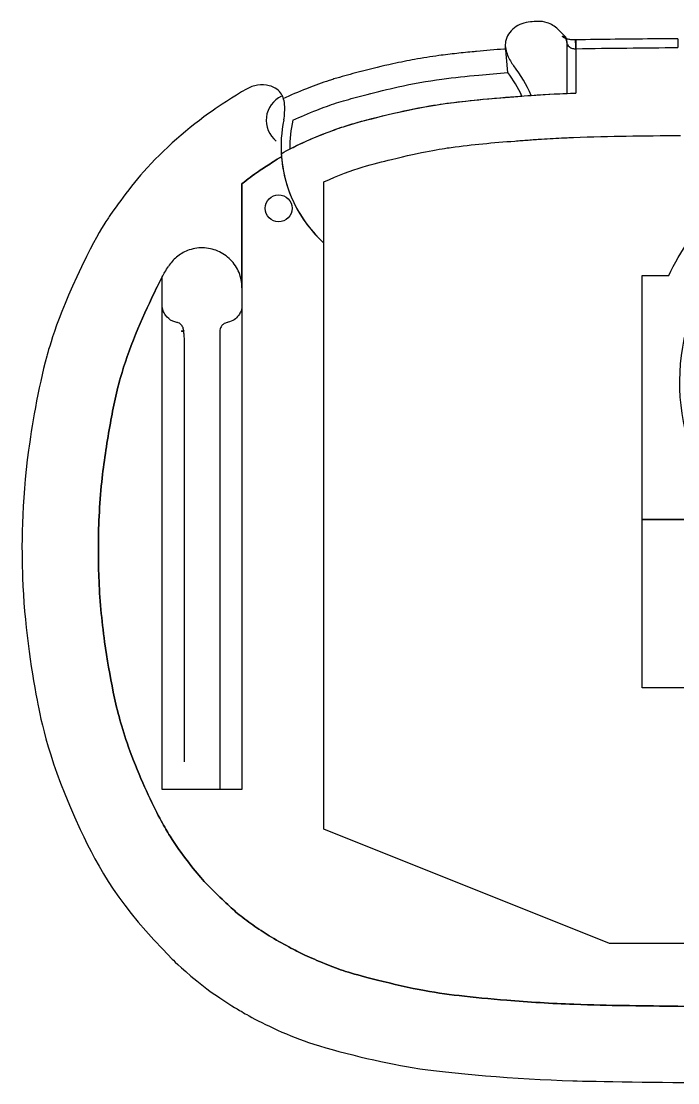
# Model space of a CAD drawing. Header units: inches. Extents: x -3.87 to 3.87, y -2.37 to 2.37.
# Drawn here: x -3.87 to -0.952, y -2.368 to 2.351 of the extents above; entities that cross this region are included whole.
import ezdxf

# ---------------------------------------------------------------- set-up
doc = ezdxf.new("R2010")
doc.units = ezdxf.units.IN
doc.layers.get('0').update_dxf_attribs({"linetype": 'CONTINUOUS'})

msp = doc.modelspace()

# ---------------------------------------------------------------- linework, layer by layer
for p, q in [((-1.4555, 2.285), (-1.4851, 2.3146)), ((-1.4055, 2.2673), (-1.4046, 2.228)), ((-0.9525, 2.2728), (-0.9522, 2.2335)), ((-1.7083, 2.1226), (-1.7177, 2.2403)), ((-1.444, 2.0299), (-1.444, 2.2572)), ((-1.4046, 2.228), (-1.4046, 2.0314)), ((-2.3591, 2.1273), (-2.3608, 2.1269)), ((-2.8892, 1.6282), (-2.8892, -1.0644)), ((-2.8892, 1.1662), (-2.8892, 1.6282)), ((-2.525, 1.3645), (-2.525, 1.6368)), ((-2.525, -1.2414), (-2.525, 1.3645)), ((-3.2436, -1.0644), (-3.2436, 1.2137)), ((-2.9877, 0.9727), (-2.9877, -1.0644)), ((-3.1451, -0.941), (-3.1451, 0.9305)), ((-2.8892, -1.0644), (-3.2436, -1.0644)), ((-1.2552, -1.7496), (-2.525, -1.2414)), ((1.081, -1.7496), (-1.2552, -1.7496))]:
    msp.add_line(p, q)
for points in [[(0.9272, 0.9107, -0.389301), (1.0416, 1.0903, -0.078897), (1.0969, 0.7503), (1.0969, 0.1358), (0.9118, 0.1358, -0.53447), (-0.9148, 0.1358), (-1.1109, 0.1358), (-1.1109, 1.2196), (-0.9926, 1.2196, -0.041569), (-0.9007, 1.3771), (-0.9007, 1.5963), (-0.697, 1.5963, -0.258398), (0.3501, 1.7868, -0.389301), (0.1697, 1.6737, 3.19612)], [(-1.1109, -0.6131), (-1.1109, 0.1358), (-0.9148, 0.1358, 0.53447), (0.9118, 0.1358), (1.0969, 0.1358), (1.0969, -0.6131)]]:
    msp.add_lwpolyline(points, format="xyb", close=True)
msp.add_circle((-2.7265, 1.519), 0.06)
for centre, radius, start, end in [((-1.4833, 2.2572), 0.0394, 0, 45), ((-2.1365, 1.794), 0.5791, 23.0648, 38.215), ((-2.1365, 1.794), 0.5398, 24.5094, 37.501), ((-2.6636, 1.9101), 0.1181, 114.67, 231.7421), ((-2.1365, 1.794), 0.5791, 168.2805, 184.5159), ((-2.1365, 1.794), 0.5398, 167.581, 181.1991), ((-2.1365, 1.794), 0.5791, 183.2088, 227.8631), ((-2.1365, 1.794), 0.5791, 184.5159, 227.8631)]:
    msp.add_arc(centre, radius, start, end)
for centre, major_axis, ratio, start_param, end_param in [((-1.4825, 2.2502), (0.0345, 0.0189), 0.955342, 5.762238, 6.908721), ((-1.4062, 2.2279), (-0.0009, 0.0394), 0.020321, 4.711912, 6.30531), ((-3.1746, 0.974), (0.0275, 0.0024), 0.036655, 5.317963, 6.613948), ((-3.1746, 0.974), (0.0275, 0.0024), 0.036655, 5.317963, 6.613948), ((-3.1744, 0.9727), (0.0275, 0.0022), 0.054654, 5.315731, 6.60415), ((-3.1744, 0.9727), (0.0275, 0.0022), 0.054654, 5.315731, 6.60415)]:
    msp.add_ellipse(centre, major_axis=major_axis, ratio=ratio, start_param=start_param, end_param=end_param)
for points, knots in [([(-1.6071, 2.3476), (-1.6204, 2.3468), (-1.6334, 2.3439), (-1.6574, 2.3348), (-1.6684, 2.3287), (-1.6886, 2.3132), (-1.6978, 2.3036), (-1.7099, 2.2846), (-1.7153, 2.2737), (-1.7191, 2.2514), (-1.7192, 2.2429), (-1.7171, 2.2244), (-1.7144, 2.2146), (-1.7049, 2.189), (-1.6956, 2.172), (-1.6857, 2.1579)], [-0.8054927, -0.8054927, -0.8054927, -0.8054927, -0.6589632, -0.6589632, -0.5214723, -0.5214723, -0.3769336, -0.3769336, -0.2712665, -0.2712665, -0.2064067, -0.2064067, -0.1312136, -0.1312136, 0, 0, 0, 0]), ([(-1.4851, 2.3146), (-1.4918, 2.3213), (-1.4993, 2.3273), (-1.5153, 2.3372), (-1.5238, 2.3412), (-1.5463, 2.3486), (-1.5605, 2.3505), (-1.5747, 2.3497)], [-0.2519849, -0.2519849, -0.2519849, -0.2519849, -0.1798192, -0.1798192, -0.1084999, -0.1084999, 0, 0, 0, 0]), ([(-1.4277, 2.2684), (-1.433, 2.2691), (-1.4381, 2.2701), (-1.4472, 2.2726), (-1.4513, 2.274), (-1.4589, 2.2776), (-1.462, 2.2797), (-1.4647, 2.2828), (-1.4652, 2.2839), (-1.4651, 2.2848)], [-0.2184546, -0.2184546, -0.2184546, -0.2184546, -0.1643013, -0.1643013, -0.110139, -0.110139, -0.0423612, -0.0423612, 0, 0, 0, 0]), ([(-1.4071, 2.2673), (-1.4107, 2.2672), (-1.4142, 2.2672), (-1.4211, 2.2676), (-1.4245, 2.2679), (-1.4277, 2.2684)], [-0.28588831, -0.28588831, -0.28588831, -0.28588831, -0.25168679, -0.25168679, -0.21845463, -0.21845463, -0.21845463, -0.21845463]), ([(-1.1307, 2.2713), (-1.1468, 2.2712), (-1.1628, 2.271), (-1.1961, 2.2707), (-1.2133, 2.2705), (-1.2306, 2.2703)], [-0.6967323, -0.6967323, -0.6967323, -0.6967323, -0.5745198, -0.5745198, -0.4432456, -0.4432456, -0.4432456, -0.4432456]), ([(-1.7251, 2.2268), (-1.7655, 2.2235), (-1.8059, 2.22), (-1.8497, 2.2158), (-1.8532, 2.2155), (-1.8566, 2.2152)], [-2.4777938, -2.4777938, -2.4777938, -2.4777938, -2.1720815, -2.1720815, -2.1461751, -2.1461751, -2.1461751, -2.1461751]), ([(-1.4435, 2.2502), (-1.4431, 2.2487), (-1.4425, 2.2472), (-1.44, 2.243), (-1.4379, 2.2405), (-1.433, 2.2362), (-1.4305, 2.2344), (-1.4231, 2.2305), (-1.4178, 2.2287), (-1.4099, 2.2279), (-1.4076, 2.2278), (-1.4054, 2.2279)], [0, 0, 0, 0, 0.0423612, 0.0423612, 0.110139, 0.110139, 0.1643013, 0.1643013, 0.2516868, 0.2516868, 0.2858883, 0.2858883, 0.2858883, 0.2858883]), ([(-1.4046, 2.228), (-1.3292, 2.2298), (-1.2538, 2.2307), (-1.103, 2.2323), (-1.0276, 2.233), (-0.9522, 2.2335)], [0, 0, 0, 0, 0.57452, 0.57452, 1.14904, 1.14904, 1.14904, 1.14904]), ([(-1.4046, 2.228), (-1.3292, 2.2298), (-1.2538, 2.2307), (-1.103, 2.2323), (-1.0276, 2.233), (-0.9522, 2.2335)], [0, 0, 0, 0, 0.57452, 0.57452, 1.14904, 1.14904, 1.14904, 1.14904]), ([(-2.1679, 2.1718), (-2.1848, 2.1683), (-2.2016, 2.1648), (-2.2657, 2.1506), (-2.3125, 2.1393), (-2.3591, 2.1273)], [-1.3756742, -1.3756742, -1.3756742, -1.3756742, -1.2494648, -1.2494648, -0.8910306, -0.8910306, -0.8910306, -0.8910306]), ([(-1.935, 2.2073), (-1.9612, 2.2044), (-1.9877, 2.2013), (-2.0501, 2.1928), (-2.0862, 2.1872), (-2.1219, 2.1807)], [-1.949635, -1.949635, -1.949635, -1.949635, -1.753489, -1.753489, -1.4892583, -1.4892583, -1.4892583, -1.4892583]), ([(-2.6636, 1.9101), (-2.6286, 1.9262), (-2.593, 1.9413), (-2.5571, 1.9555), (-2.5281, 1.9668), (-2.4989, 1.9777), (-2.4692, 1.9872), (-2.4551, 1.9917), (-2.441, 1.9959), (-2.4267, 2), (-2.3956, 2.0091), (-2.3643, 2.0174), (-2.3329, 2.0255), (-2.2873, 2.0372), (-2.2416, 2.0483), (-2.131, 2.0727), (-2.0659, 2.0846), (-1.9459, 2.1008), (-1.8912, 2.1063), (-1.7938, 2.1155), (-1.751, 2.1192), (-1.7083, 2.1226)], [0, 0, 0, 0, 0.294147, 0.294147, 0.294147, 0.531503, 0.531503, 0.531503, 0.64418, 0.64418, 0.64418, 0.891031, 0.891031, 0.891031, 1.249465, 1.249465, 1.753489, 1.753489, 2.172081, 2.172081, 2.49893, 2.49893, 2.49893, 2.49893]), ([(-2.6636, 1.9101), (-2.6286, 1.9262), (-2.593, 1.9413), (-2.5571, 1.9555), (-2.5281, 1.9668), (-2.4989, 1.9777), (-2.4692, 1.9872), (-2.4551, 1.9917), (-2.441, 1.9959), (-2.4267, 2), (-2.3956, 2.0091), (-2.3643, 2.0174), (-2.3329, 2.0255), (-2.2873, 2.0372), (-2.2416, 2.0483), (-2.131, 2.0727), (-2.0659, 2.0846), (-1.9459, 2.1008), (-1.8912, 2.1063), (-1.7938, 2.1155), (-1.751, 2.1192), (-1.7083, 2.1226)], [0, 0, 0, 0, 0.294147, 0.294147, 0.294147, 0.531503, 0.531503, 0.531503, 0.64418, 0.64418, 0.64418, 0.891031, 0.891031, 0.891031, 1.249465, 1.249465, 1.753489, 1.753489, 2.172081, 2.172081, 2.49893, 2.49893, 2.49893, 2.49893]), ([(-2.8694, 2.049), (-2.9261, 2.0165), (-2.999, 1.9675), (-3.1253, 1.8795), (-3.2389, 1.7802), (-3.3974, 1.6015), (-3.4743, 1.4899), (-3.5076, 1.4405), (-3.5348, 1.397), (-3.7058, 1.0532), (-3.7497, 0.8883), (-3.795, 0.7233), (-3.8261, 0.5314), (-3.8705, 0.21), (-3.8692, 0.0013), (-3.8576, -0.3203), (-3.8273, -0.5252), (-3.7829, -0.7571), (-3.75, -0.9371), (-3.5266, -1.4169), (-3.434, -1.5831), (-3.1908, -1.8265), (-3.1458, -1.8731), (-2.9851, -1.9969), (-2.898, -2.0477), (-2.8149, -2.0956), (-2.696, -2.1544), (-2.4701, -2.2296), (-2.2634, -2.2797), (-1.9618, -2.3272), (-1.6716, -2.3515), (-1.335, -2.3616), (-1.0052, -2.3673), (-0.6335, -2.3665), (-0.4601, -2.3666), (-0.1191, -2.3653), (0.393, -2.3664), (0.6937, -2.3668), (0.7579, -2.3679), (1.0073, -2.3656), (1.2033, -2.3632), (1.4738, -2.3571), (1.6007, -2.3488), (1.999, -2.3155), (2.0629, -2.3041), (2.2018, -2.2806), (2.4346, -2.2275), (2.5627, -2.1842), (2.6263, -2.1632), (2.7541, -2.1054), (2.8064, -2.0808), (3.0526, -1.9434), (3.1398, -1.863), (3.1927, -1.815), (3.2457, -1.7662), (3.3148, -1.6949), (3.3925, -1.5999), (3.4446, -1.535), (3.4792, -1.4817), (3.5191, -1.4174), (3.5408, -1.3849), (3.7245, -0.9875), (3.7631, -0.8539), (3.8032, -0.648), (3.8193, -0.5509), (3.8474, -0.366), (3.8692, -0.1973), (3.8651, 0.0598)], [-303.940134, -303.940134, -303.940134, -303.940134, -303.755107, -303.755107, -302.706774, -302.706774, -301.856598, -301.856598, -300.337403, -300.337403, -296.201491, -296.201491, -274.598803, -274.598803, -216.867064, -216.867064, -125.952774, -125.952774, -68.822384, -68.822384, -35.974633, -35.974633, -34.795819, -34.795819, -33.764311, -33.764311, -31.909208, -31.909208, -29.650816, -29.650816, -26.716435, -26.716435, -25.749493, -25.749493, -24.915729, -24.915729, -24.123398, -24.123398, -23.453316, -23.453316, -23.043934, -23.043934, -22.421672, -22.421672, -21.220516, -21.220516, -17.964147, -17.964147, -17.184067, -17.184067, -16.837757, -16.837757, -15.896273, -15.896273, -14.641696, -14.641696, -12.889511, -12.889511, -7.465968, -7.465968, -6.463155, -6.463155, -4.761557, -4.761557, -3.960159, -3.960159, -2.50008, -2.50008, -2.50008, -2.50008]), ([(-2.7024, 1.918), (-2.6998, 1.9342), (-2.6986, 1.9531), (-2.6998, 1.984), (-2.7016, 1.9949), (-2.7062, 2.0117), (-2.7093, 2.0194), (-2.7189, 2.0352), (-2.7258, 2.0426), (-2.7442, 2.0559), (-2.7559, 2.061), (-2.784, 2.0681), (-2.8017, 2.069), (-2.8372, 2.0636), (-2.8541, 2.0578), (-2.8694, 2.049)], [-0.7025272, -0.7025272, -0.7025272, -0.7025272, -0.6152073, -0.6152073, -0.5385383, -0.5385383, -0.4676441, -0.4676441, -0.380813, -0.380813, -0.2739551, -0.2739551, -0.1343126, -0.1343126, 0, 0, 0, 0]), ([(-2.7147, 1.7616), (-2.6563, 1.7957), (-2.5876, 1.8254), (-2.4565, 1.8777), (-2.3981, 1.8956), (-2.1091, 1.9695), (-1.9998, 1.983), (-1.8451, 2.0035), (-1.6763, 2.0159), (-1.6037, 2.0209)], [0, 0, 0, 0, 0.515559, 0.515559, 1.155589, 1.155589, 2.656326, 2.656326, 9.131081, 9.131081, 9.131081, 9.131081]), ([(-2.6761, 1.7827), (-2.6421, 1.8002), (-2.585, 1.8278), (-2.4633, 1.874), (-2.403, 1.8957), (-2.1248, 1.9636), (-2.0312, 1.9795), (-1.8584, 2.0008), (-1.7381, 2.0111), (-1.6454, 2.0179)], [0.0470214, 0.0470214, 0.0470214, 0.0470214, 0.2524973, 0.2524973, 0.3460802, 0.3460802, 0.4403525, 0.4403525, 0.5396164, 0.5396164, 0.5396164, 0.5396164]), ([(-1.4164, 1.834), (-1.3376, 1.8371), (-1.2469, 1.8389), (-1.1033, 1.8413), (-1.0184, 1.8425), (-0.94, 1.8432)], [0, 0, 0, 0, 0.600809, 0.600809, 1.33263, 1.33263, 1.33263, 1.33263]), ([(-2.525, 1.6368), (-2.394, 1.6963), (-2.3011, 1.7178), (-2.0864, 1.7705), (-2.0032, 1.7836), (-1.8655, 1.8029), (-1.7707, 1.8106), (-1.6761, 1.8181)], [0.110064, 0.110064, 0.110064, 0.110064, 1.281273, 1.281273, 3.424281, 3.424281, 8.034871, 8.034871, 8.034871, 8.034871]), ([(-1.6761, 1.8181), (-1.6663, 1.8189), (-1.6565, 1.8197), (-1.6369, 1.8212), (-1.627, 1.8219), (-1.6172, 1.8226)], [0, 0, 0, 0, 0.0748711, 0.0748711, 0.1499881, 0.1499881, 0.1499881, 0.1499881]), ([(-1.6172, 1.8226), (-1.6074, 1.8233), (-1.5975, 1.824), (-1.5779, 1.8253), (-1.5681, 1.826), (-1.5583, 1.8266)], [0, 0, 0, 0, 0.0751592, 0.0751592, 0.1499546, 0.1499546, 0.1499546, 0.1499546]), ([(-1.5583, 1.8266), (-1.541, 1.8277), (-1.5237, 1.8288), (-1.4892, 1.8307), (-1.4727, 1.8315), (-1.4558, 1.8323)], [0, 0, 0, 0, 0.1317573, 0.1317573, 0.263093, 0.263093, 0.263093, 0.263093]), ([(-1.4558, 1.8323), (-1.4538, 1.8324), (-1.4518, 1.8325), (-1.4479, 1.8327), (-1.4459, 1.8327), (-1.444, 1.8328)], [0, 0, 0, 0, 0.01502306, 0.01502306, 0.03003094, 0.03003094, 0.03003094, 0.03003094]), ([(-1.444, 1.8328), (-1.4394, 1.833), (-1.4348, 1.8332), (-1.4256, 1.8336), (-1.421, 1.8338), (-1.4164, 1.834)], [0, 0, 0, 0, 0.03505748, 0.03505748, 0.07006542, 0.07006542, 0.07006542, 0.07006542]), ([(-2.7138, 1.7484), (-2.7261, 1.7411), (-2.7385, 1.7334), (-2.7509, 1.7255), (-2.7718, 1.7123), (-2.7891, 1.7011), (-2.8081, 1.6882), (-2.8298, 1.6736), (-2.8562, 1.6544), (-2.8801, 1.6355), (-2.8832, 1.633), (-2.8862, 1.6306), (-2.8892, 1.6282)], [-0.11118845, -0.11118845, -0.11118845, -0.11118845, -0.10694559, -0.10694559, -0.10694559, -0.09984326, -0.09984326, -0.09984326, -0.09168649, -0.09168649, -0.09168649, -0.09062548, -0.09062548, -0.09062548, -0.09062548]), ([(-2.8892, 1.6282), (-2.8862, 1.6306), (-2.8832, 1.633), (-2.8801, 1.6355), (-2.8562, 1.6544), (-2.8298, 1.6736), (-2.8081, 1.6882), (-2.7891, 1.7011), (-2.7718, 1.7123), (-2.7509, 1.7255), (-2.7385, 1.7334), (-2.7261, 1.7411), (-2.7138, 1.7484)], [0.09062548, 0.09062548, 0.09062548, 0.09062548, 0.09168649, 0.09168649, 0.09168649, 0.09984326, 0.09984326, 0.09984326, 0.10694559, 0.10694559, 0.10694559, 0.11118845, 0.11118845, 0.11118845, 0.11118845]), ([(-2.8892, 1.1662), (-2.8892, 1.1892), (-2.8937, 1.2121), (-2.9113, 1.2548), (-2.9241, 1.2742), (-2.9565, 1.307), (-2.9758, 1.3201), (-3.0182, 1.3382), (-3.041, 1.343), (-3.0871, 1.3436), (-3.1101, 1.3394), (-3.149, 1.324), (-3.1653, 1.3144), (-3.1942, 1.2903), (-3.2066, 1.2761), (-3.2166, 1.2601)], [0, 0, 0, 0, 0.17579, 0.17579, 0.35158, 0.35158, 0.52737, 0.52737, 0.70316, 0.70316, 0.87895, 0.87895, 1.022235, 1.022235, 1.16552, 1.16552, 1.16552, 1.16552]), ([(-3.2436, 1.2137), (-3.2394, 1.2213), (-3.2355, 1.2284), (-3.2316, 1.2352), (-3.2267, 1.2437), (-3.2217, 1.2519), (-3.2166, 1.2601)], [0.052414404, 0.052414404, 0.052414404, 0.052414404, 0.054144108, 0.054144108, 0.054144108, 0.056320164, 0.056320164, 0.056320164, 0.056320164]), ([(-3.2436, 1.2137), (-3.2549, 1.1927), (-3.2673, 1.1681), (-3.2823, 1.1369), (-3.306, 1.0878), (-3.3353, 1.0238), (-3.362, 0.9585), (-3.389, 0.8923), (-3.4122, 0.8265), (-3.4292, 0.7663), (-3.4505, 0.6909), (-3.4639, 0.6221), (-3.4767, 0.5498), (-3.4907, 0.4709), (-3.5036, 0.3876), (-3.5126, 0.3039), (-3.5235, 0.201), (-3.5276, 0.0999), (-3.5276, 0)], [-0.0524144, -0.0524144, -0.0524144, -0.0524144, -0.04766578, -0.04766578, -0.04766578, -0.04016709, -0.04016709, -0.04016709, -0.03257091, -0.03257091, -0.03257091, -0.02308339, -0.02308339, -0.02308339, -0.01273123, -0.01273123, -0.01273123, 0, 0, 0, 0]), ([(-3.5276, 0), (-3.5276, 0.0999), (-3.5235, 0.201), (-3.5126, 0.3039), (-3.5036, 0.3876), (-3.4907, 0.4709), (-3.4767, 0.5498), (-3.4639, 0.6221), (-3.4505, 0.6909), (-3.4292, 0.7663), (-3.4122, 0.8265), (-3.389, 0.8923), (-3.362, 0.9585), (-3.3353, 1.0238), (-3.306, 1.0878), (-3.2823, 1.1369), (-3.2673, 1.1681), (-3.2549, 1.1927), (-3.2436, 1.2137)], [0, 0, 0, 0, 0.01273123, 0.01273123, 0.01273123, 0.02308339, 0.02308339, 0.02308339, 0.03257091, 0.03257091, 0.03257091, 0.04016709, 0.04016709, 0.04016709, 0.04766578, 0.04766578, 0.04766578, 0.0524144, 0.0524144, 0.0524144, 0.0524144]), ([(-3.1785, 1.0116), (-3.1851, 1.0128), (-3.1913, 1.0148), (-3.2102, 1.0232), (-3.2211, 1.0325), (-3.2289, 1.0433), (-3.2336, 1.05), (-3.2373, 1.0574), (-3.2423, 1.0729), (-3.2436, 1.081), (-3.2436, 1.0892)], [0.0614342, 0.0614342, 0.0614342, 0.0614342, 0.1469879, 0.1469879, 0.3441562, 0.3441562, 0.3441562, 0.4663587, 0.4663587, 0.5895587, 0.5895587, 0.5895587, 0.5895587]), ([(-2.8892, 1.0892), (-2.8892, 1.0804), (-2.8907, 1.0716), (-2.8961, 1.0561), (-2.8997, 1.0493), (-2.9041, 1.0431), (-2.9096, 1.0355), (-2.9165, 1.0289), (-2.9322, 1.0184), (-2.9413, 1.0144), (-2.9525, 1.012), (-2.9537, 1.0117), (-2.9549, 1.0115)], [-0.0010492, -0.0010492, -0.0010492, -0.0010492, 0.1063118, 0.1063118, 0.1997437, 0.1997437, 0.1997437, 0.3157755, 0.3157755, 0.4315624, 0.4315624, 0.4448158, 0.4448158, 0.4448158, 0.4448158]), ([(-3.1486, 0.9767), (-3.1487, 0.9779), (-3.1489, 0.9791), (-3.15, 0.986), (-3.1522, 0.9914), (-3.1575, 0.9995), (-3.1602, 1.0024), (-3.1661, 1.007), (-3.1692, 1.0087), (-3.1744, 1.0107), (-3.1764, 1.0113), (-3.1785, 1.0116)], [0, 0, 0, 0, 0.00277063, 0.00277063, 0.01607534, 0.01607534, 0.0256041, 0.0256041, 0.03434516, 0.03434516, 0.03980832, 0.03980832, 0.03980832, 0.03980832]), ([(-2.9549, 1.0115), (-2.9577, 1.0111), (-2.9605, 1.0103), (-2.9668, 1.0077), (-2.9701, 1.0057), (-2.9768, 1.0003), (-2.9799, 0.9967), (-2.9858, 0.9866), (-2.9877, 0.9797), (-2.9877, 0.9727)], [-0.04327968, -0.04327968, -0.04327968, -0.04327968, -0.0361529, -0.0361529, -0.02691717, -0.02691717, -0.0159387, -0.0159387, 0, 0, 0, 0]), ([(-3.1484, 0.9753), (-3.1484, 0.9755), (-3.1485, 0.9757), (-3.1486, 0.9762), (-3.1486, 0.9764), (-3.1486, 0.9767)], [0, 0, 0, 0, 0.00169243, 0.00169243, 0.003384861, 0.003384861, 0.003384861, 0.003384861]), ([(-3.1451, 0.9305), (-3.1451, 0.938), (-3.1454, 0.9455), (-3.1462, 0.9553), (-3.1464, 0.9576), (-3.1466, 0.9599)], [-0.11519996, -0.11519996, -0.11519996, -0.11519996, -0.06157897, -0.06157897, -0.04487274, -0.04487274, -0.04487274, -0.04487274]), ([(-3.1451, 0.9305), (-3.1451, 0.938), (-3.1454, 0.9455), (-3.1462, 0.9553), (-3.1464, 0.9576), (-3.1466, 0.9599)], [-0.11519996, -0.11519996, -0.11519996, -0.11519996, -0.06157897, -0.06157897, -0.04487274, -0.04487274, -0.04487274, -0.04487274]), ([(-3.5276, 0), (-3.5275, -0.0402), (-3.5269, -0.0804), (-3.5254, -0.121), (-3.522, -0.215), (-3.5131, -0.3125), (-3.4996, -0.4076), (-3.4887, -0.485), (-3.4761, -0.5588), (-3.4613, -0.6311), (-3.4467, -0.7029), (-3.4283, -0.7759), (-3.4002, -0.8573), (-3.3648, -0.9599), (-3.3128, -1.077), (-3.2757, -1.1516), (-3.2555, -1.1923), (-3.2403, -1.2195), (-3.228, -1.2404), (-3.215, -1.2623), (-3.2042, -1.2799), (-3.1875, -1.3048), (-3.1662, -1.3367), (-3.1343, -1.3797), (-3.1057, -1.4154), (-3.0826, -1.4443), (-3.0629, -1.4671), (-3.0407, -1.4903), (-3.0189, -1.5131), (-2.9927, -1.5384), (-2.969, -1.5609), (-2.9463, -1.5824), (-2.9284, -1.599), (-2.9087, -1.6152), (-2.889, -1.6314), (-2.8652, -1.6493), (-2.8413, -1.6664), (-2.816, -1.6844), (-2.7934, -1.6995), (-2.7678, -1.7148), (-2.7413, -1.7307), (-2.7089, -1.7489), (-2.6809, -1.7641), (-2.6549, -1.7783), (-2.6347, -1.7886), (-2.6093, -1.8003), (-2.5845, -1.8117), (-2.5526, -1.8256), (-2.5201, -1.839), (-2.4883, -1.852), (-2.4587, -1.8632), (-2.4286, -1.8728), (-2.3953, -1.8834), (-2.3581, -1.8934), (-2.3106, -1.9056), (-2.2482, -1.9215), (-2.1715, -1.9399), (-2.1016, -1.9535), (-2.0395, -1.9656), (-1.9824, -1.9739), (-1.9242, -1.9807), (-1.8591, -1.9883), (-1.7898, -1.9947), (-1.7116, -2.0011), (-1.6178, -2.0088), (-1.5119, -2.0154), (-1.4144, -2.0192), (-1.3318, -2.0224), (-1.2574, -2.0239), (-1.1962, -2.0247), (-1.1148, -2.0259), (-1.0534, -2.0265), (-0.9808, -2.0276), (-0.9036, -2.0287), (-0.8145, -2.0291), (-0.7251, -2.0288), (-0.6482, -2.0286), (-0.5732, -2.0286), (-0.4972, -2.0287), (-0.384, -2.0288), (-0.2643, -2.0282), (-0.1474, -2.0278), (0.0034, -2.0273), (0.1535, -2.0279), (0.3043, -2.0284), (0.4005, -2.0288), (0.4988, -2.0286), (0.5911, -2.0286), (0.6579, -2.0286), (0.7192, -2.0289), (0.7865, -2.029), (0.8443, -2.029), (0.9092, -2.0286), (0.9816, -2.0278), (1.0703, -2.0267), (1.1666, -2.0254), (1.2559, -2.0237), (1.3495, -2.022), (1.4383, -2.0194), (1.5344, -2.0135), (1.6232, -2.0081), (1.7178, -2.0001), (1.8002, -1.9929), (1.8622, -1.9874), (1.9156, -1.9826), (1.9688, -1.9758), (2.0184, -1.9694), (2.0706, -1.9604), (2.1298, -1.9479), (2.1925, -1.9346), (2.2619, -1.9177), (2.3128, -1.9048), (2.3498, -1.8955), (2.3755, -1.8886), (2.3942, -1.8832), (2.4146, -1.8772), (2.4303, -1.872), (2.4536, -1.8638), (2.4783, -1.8551), (2.5093, -1.8435), (2.5375, -1.8317), (2.5665, -1.8196), (2.5924, -1.8077), (2.6165, -1.7961)], [-1, -1, -1, -1, -0.9948762, -0.9948762, -0.9948762, -0.9829817, -0.9829817, -0.9829817, -0.9733185, -0.9733185, -0.9733185, -0.9637218, -0.9637218, -0.9637218, -0.9516291, -0.9516291, -0.9516291, -0.9450309, -0.9450309, -0.9450309, -0.9381638, -0.9381638, -0.9381638, -0.9293301, -0.9293301, -0.9293301, -0.9222024, -0.9222024, -0.9222024, -0.9152207, -0.9152207, -0.9152207, -0.9085509, -0.9085509, -0.9085509, -0.9018955, -0.9018955, -0.9018955, -0.8948615, -0.8948615, -0.8948615, -0.8875897, -0.8875897, -0.8875897, -0.8808395, -0.8808395, -0.8808395, -0.8742571, -0.8742571, -0.8742571, -0.8678383, -0.8678383, -0.8678383, -0.8607655, -0.8607655, -0.8607655, -0.8514832, -0.8514832, -0.8514832, -0.8432344, -0.8432344, -0.8432344, -0.8340193, -0.8340193, -0.8340193, -0.8229539, -0.8229539, -0.8229539, -0.8135972, -0.8135972, -0.8135972, -0.8011703, -0.8011703, -0.8011703, -0.787915, -0.787915, -0.787915, -0.7765261, -0.7765261, -0.7765261, -0.7595479, -0.7595479, -0.7595479, -0.7376382, -0.7376382, -0.7376382, -0.7236441, -0.7236441, -0.7236441, -0.7135097, -0.7135097, -0.7135097, -0.7048161, -0.7048161, -0.7048161, -0.6941673, -0.6941673, -0.6941673, -0.6829994, -0.6829994, -0.6829994, -0.6726704, -0.6726704, -0.6726704, -0.664894, -0.664894, -0.664894, -0.6576295, -0.6576295, -0.6576295, -0.6499185, -0.6499185, -0.6499185, -0.6443284, -0.6443284, -0.6443284, -0.6382326, -0.6382326, -0.6382326, -0.6317566, -0.6317566, -0.6317566, -0.6251199, -0.6251199, -0.6251199, -0.6251199]), ([(2.6165, -1.7961), (2.5924, -1.8077), (2.5665, -1.8196), (2.5375, -1.8317), (2.5093, -1.8435), (2.4783, -1.8551), (2.4536, -1.8638), (2.4303, -1.872), (2.4146, -1.8772), (2.3942, -1.8832), (2.3755, -1.8886), (2.3498, -1.8955), (2.3128, -1.9048), (2.2619, -1.9177), (2.1925, -1.9346), (2.1298, -1.9479), (2.0706, -1.9604), (2.0184, -1.9694), (1.9688, -1.9758), (1.9156, -1.9826), (1.8622, -1.9874), (1.8002, -1.9929), (1.7178, -2.0001), (1.6232, -2.0081), (1.5344, -2.0135), (1.4383, -2.0194), (1.3495, -2.022), (1.2559, -2.0237), (1.1666, -2.0254), (1.0703, -2.0267), (0.9816, -2.0278), (0.9092, -2.0286), (0.8443, -2.029), (0.7865, -2.029), (0.7192, -2.0289), (0.6579, -2.0286), (0.5911, -2.0286), (0.4988, -2.0286), (0.4005, -2.0288), (0.3043, -2.0284), (0.1535, -2.0279), (0.0034, -2.0273), (-0.1474, -2.0278), (-0.2643, -2.0282), (-0.384, -2.0288), (-0.4972, -2.0287), (-0.5732, -2.0286), (-0.6482, -2.0286), (-0.7251, -2.0288), (-0.8145, -2.0291), (-0.9036, -2.0287), (-0.9808, -2.0276), (-1.0534, -2.0265), (-1.1148, -2.0259), (-1.1962, -2.0247), (-1.2574, -2.0239), (-1.3318, -2.0224), (-1.4144, -2.0192), (-1.5119, -2.0154), (-1.6178, -2.0088), (-1.7116, -2.0011), (-1.7898, -1.9947), (-1.8591, -1.9883), (-1.9242, -1.9807), (-1.9824, -1.9739), (-2.0395, -1.9656), (-2.1016, -1.9535), (-2.1715, -1.9399), (-2.2482, -1.9215), (-2.3106, -1.9056), (-2.3581, -1.8934), (-2.3953, -1.8834), (-2.4286, -1.8728), (-2.4587, -1.8632), (-2.4883, -1.852), (-2.5201, -1.839), (-2.5526, -1.8256), (-2.5845, -1.8117), (-2.6093, -1.8003), (-2.6347, -1.7886), (-2.6549, -1.7783), (-2.6809, -1.7641), (-2.7089, -1.7489), (-2.7413, -1.7307), (-2.7678, -1.7148), (-2.7934, -1.6995), (-2.816, -1.6844), (-2.8413, -1.6664), (-2.8652, -1.6493), (-2.889, -1.6314), (-2.9087, -1.6152), (-2.9284, -1.599), (-2.9463, -1.5824), (-2.969, -1.5609), (-2.9927, -1.5384), (-3.0189, -1.5131), (-3.0407, -1.4903), (-3.0629, -1.4671), (-3.0826, -1.4443), (-3.1057, -1.4154), (-3.1343, -1.3797), (-3.1662, -1.3367), (-3.1875, -1.3048), (-3.2042, -1.2799), (-3.215, -1.2623), (-3.228, -1.2404), (-3.2403, -1.2195), (-3.2555, -1.1923), (-3.2757, -1.1516), (-3.3128, -1.077), (-3.3648, -0.9599), (-3.4002, -0.8573), (-3.4283, -0.7759), (-3.4467, -0.7029), (-3.4613, -0.6311), (-3.4761, -0.5588), (-3.4887, -0.485), (-3.4996, -0.4076), (-3.5131, -0.3125), (-3.522, -0.215), (-3.5254, -0.121), (-3.5269, -0.0804), (-3.5275, -0.0402), (-3.5276, 0)], [0.6251199, 0.6251199, 0.6251199, 0.6251199, 0.6317566, 0.6317566, 0.6317566, 0.6382326, 0.6382326, 0.6382326, 0.6443284, 0.6443284, 0.6443284, 0.6499185, 0.6499185, 0.6499185, 0.6576295, 0.6576295, 0.6576295, 0.664894, 0.664894, 0.664894, 0.6726704, 0.6726704, 0.6726704, 0.6829994, 0.6829994, 0.6829994, 0.6941673, 0.6941673, 0.6941673, 0.7048161, 0.7048161, 0.7048161, 0.7135097, 0.7135097, 0.7135097, 0.7236441, 0.7236441, 0.7236441, 0.7376382, 0.7376382, 0.7376382, 0.7595479, 0.7595479, 0.7595479, 0.7765261, 0.7765261, 0.7765261, 0.787915, 0.787915, 0.787915, 0.8011703, 0.8011703, 0.8011703, 0.8135972, 0.8135972, 0.8135972, 0.8229539, 0.8229539, 0.8229539, 0.8340193, 0.8340193, 0.8340193, 0.8432344, 0.8432344, 0.8432344, 0.8514832, 0.8514832, 0.8514832, 0.8607655, 0.8607655, 0.8607655, 0.8678383, 0.8678383, 0.8678383, 0.8742571, 0.8742571, 0.8742571, 0.8808395, 0.8808395, 0.8808395, 0.8875897, 0.8875897, 0.8875897, 0.8948615, 0.8948615, 0.8948615, 0.9018955, 0.9018955, 0.9018955, 0.9085509, 0.9085509, 0.9085509, 0.9152207, 0.9152207, 0.9152207, 0.9222024, 0.9222024, 0.9222024, 0.9293301, 0.9293301, 0.9293301, 0.9381638, 0.9381638, 0.9381638, 0.9450309, 0.9450309, 0.9450309, 0.9516291, 0.9516291, 0.9516291, 0.9637218, 0.9637218, 0.9637218, 0.9733185, 0.9733185, 0.9733185, 0.9829817, 0.9829817, 0.9829817, 0.9948762, 0.9948762, 0.9948762, 1, 1, 1, 1])]:
    msp.add_open_spline(points, degree=3, knots=knots)
for points in [[(-1.5747, 2.3497), (-1.5854, 2.349), (-1.5962, 2.3483), (-1.6071, 2.3476)], [(-1.2306, 2.2703), (-1.2888, 2.2696), (-1.3471, 2.2687), (-1.4055, 2.2673)], [(-0.9525, 2.2728), (-1.0119, 2.2724), (-1.0713, 2.2719), (-1.1307, 2.2713)], [(-1.7167, 2.2274), (-1.7195, 2.2272), (-1.7223, 2.227), (-1.7251, 2.2268)], [(-2.1219, 2.1807), (-2.1373, 2.1779), (-2.1527, 2.1749), (-2.1679, 2.1718)], [(-1.8566, 2.2152), (-1.8826, 2.2127), (-1.9087, 2.2101), (-1.935, 2.2073)], [(-2.3608, 2.1269), (-2.3923, 2.1188), (-2.4238, 2.1104), (-2.456, 2.101)], [(-1.6857, 2.1579), (-1.6843, 2.156), (-1.6829, 2.1541), (-1.6815, 2.1523)], [(-2.5013, 2.0873), (-2.5333, 2.077), (-2.5656, 2.0651), (-2.5956, 2.0533)], [(-2.4805, 2.0938), (-2.4874, 2.0917), (-2.4943, 2.0895), (-2.5013, 2.0873)], [(-2.456, 2.101), (-2.4641, 2.0987), (-2.4723, 2.0963), (-2.4805, 2.0938)], [(-2.6028, 2.0504), (-2.6383, 2.0364), (-2.6727, 2.0216), (-2.7075, 2.0057)], [(-2.5956, 2.0533), (-2.598, 2.0524), (-2.6004, 2.0514), (-2.6028, 2.0504)], [(-1.6037, 2.0209), (-1.5318, 2.0258), (-1.4684, 2.0291), (-1.4046, 2.0314)], [(-1.6037, 2.0209), (-1.5466, 2.0248), (-1.4948, 2.0277), (-1.444, 2.0299)], [(-2.7036, 1.9116), (-2.7031, 1.9138), (-2.7027, 1.9159), (-2.7024, 1.918)], [(-3.1466, 0.9599), (-3.1471, 0.965), (-3.1477, 0.9701), (-3.1484, 0.9753)]]:
    msp.add_open_spline(points, degree=3)

doc.saveas('drawing.dxf')
